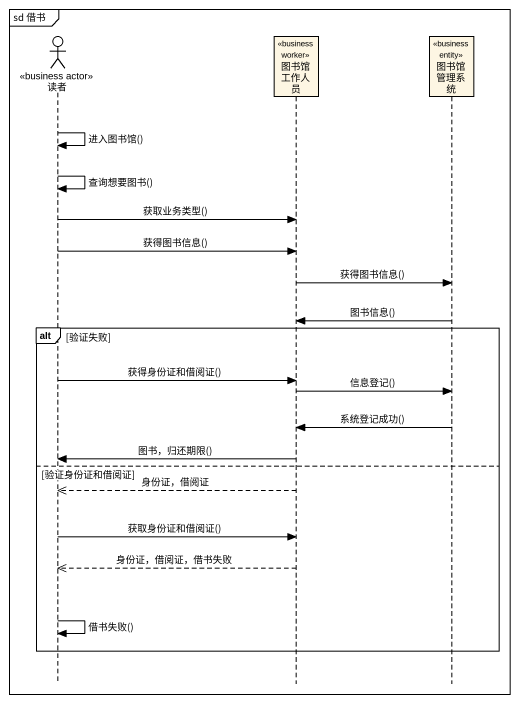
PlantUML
@startuml
mainframe sd 借书
hide footbox
actor 读者 <<business actor>>
participant 图书馆工作人员 <<business worker>>
participant 图书馆管理系统 <<business entity>>

读者 -> 读者 : 进入图书馆()
读者 -> 读者 : 查询想要图书()
读者 -> 图书馆工作人员 : 获取业务类型()
读者 -> 图书馆工作人员 : 获得图书信息()
图书馆工作人员 -> 图书馆管理系统 : 获得图书信息()
图书馆管理系统 -> 图书馆工作人员 : 图书信息()
alt 验证失败
  读者 -> 图书馆工作人员 : 获得身份证和借阅证()
  图书馆工作人员 -> 图书馆管理系统 : 信息登记()
  图书馆管理系统 -> 图书馆工作人员 : 系统登记成功()
  图书馆工作人员 -> 读者 : 图书，归还期限()
else 验证身份证和借阅证
  图书馆工作人员 -->> 读者 : 身份证，借阅证
  读者 -> 图书馆工作人员 : 获取身份证和借阅证()
  图书馆工作人员 -->> 读者 : 身份证，借阅证，借书失败
  读者 -> 读者 : 借书失败()
end
@enduml
